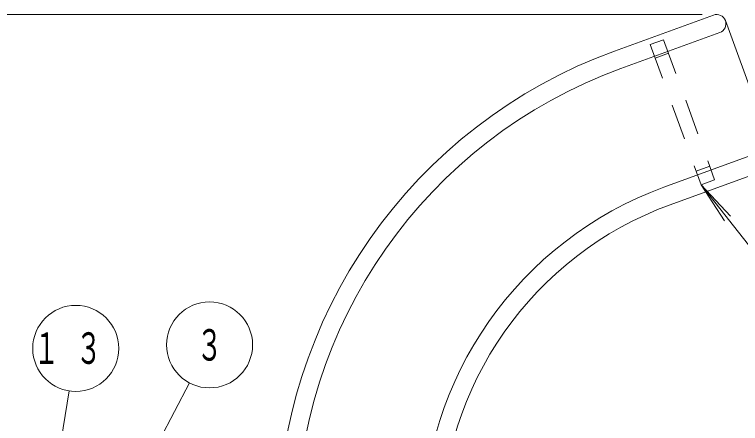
# Model space of a CAD drawing. Units: millimetres on the paper, scale 1:50. Extents: x -385 to 0, y -594 to 267.
# Drawn here: x -245.6 to -195, y 137.3 to 165.8 of the extents above; entities that cross this region are included whole.
import ezdxf
from ezdxf.enums import TextEntityAlignment as Align

# ---------------------------------------------------------------- set-up
doc = ezdxf.new("R2010")
doc.units = ezdxf.units.MM
doc.linetypes.add('USER1', pattern=[4.5, 2.5, -2])
doc.layers.add('LY_1', color=140, linetype='Continuous', lineweight=50)
doc.styles.add('ＭＳ ゴシック', font='')
doc.styles.get('ＭＳ ゴシック').set_extended_font_data('MS Gothic')

msp = doc.modelspace()

# ---------------------------------------------------------------- linework, layer by layer
at = {"layer": 'LY_1', "color": 7, "lineweight": 13}
for p, q in [((-197.672, 165.838), (-348.471, 165.838)), ((-196.894, 165.799), (-203.801, 163.285)), ((-196.061, 165.41), (-192.607, 155.92)), ((-196.45, 164.577), (-203.356, 162.064)), ((-193.44, 156.308), (-200.347, 153.794)), ((-192.995, 155.086), (-199.902, 152.573)), ((-197.75, 153.97), (-195.7, 151.779)), ((-197.75, 153.97), (-196.111, 151.457)), ((-191.644, 146.184), (-197.75, 153.97)), ((-233.437, 140.143), (-237.897, 131.674)), ((-241.84, 139.589), (-244.091, 125.358))]:
    msp.add_line(p, q, dxfattribs=at)
at = {"layer": 'LY_1', "color": 7, "linetype": 'USER1', "lineweight": 13}
for p, q in [((-200.367, 164.084), (-201.307, 163.742)), ((-200.367, 164.084), (-196.81, 154.312)), ((-201.307, 163.742), (-197.75, 153.97)), ((-200.025, 163.145), (-200.965, 162.803)), ((-197.152, 155.251), (-198.092, 154.909)), ((-196.81, 154.312), (-197.75, 153.97))]:
    msp.add_line(p, q, dxfattribs=at)
at = {"layer": 'LY_1', "color": 7, "lineweight": 13}
for centre in [(-241.372, 142.553), (-232.039, 142.798)]:
    msp.add_circle(centre, 3, dxfattribs=at)
for centre, radius, start, end in [((-196.672, 165.188), 0.65, 290, 110), ((-191.591, 129.738), 35.7, 110, 180), ((-191.591, 129.738), 34.4, 110, 180), ((-191.591, 129.738), 25.6, 110, 180), ((-191.591, 129.738), 24.3, 110, 180)]:
    msp.add_arc(centre, radius, start, end, dxfattribs=at)

# ---------------------------------------------------------------- texts
at = {"layer": 'LY_1', "color": 7, "style": 'ＭＳ ゴシック', "width": 0.6}
msp.add_text('３', height=2.199, dxfattribs=at).set_placement((-232.039, 142.798), align=Align.MIDDLE_CENTER)
at = {"layer": 'LY_1', "color": 7, "insert": (-241.372, 142.553), "char_height": 2.199, "attachment_point": 5, "style": 'ＭＳ ゴシック'}
msp.add_mtext('\\T1.64;\\W0.6;１３', dxfattribs=at)

doc.saveas('drawing.dxf')
